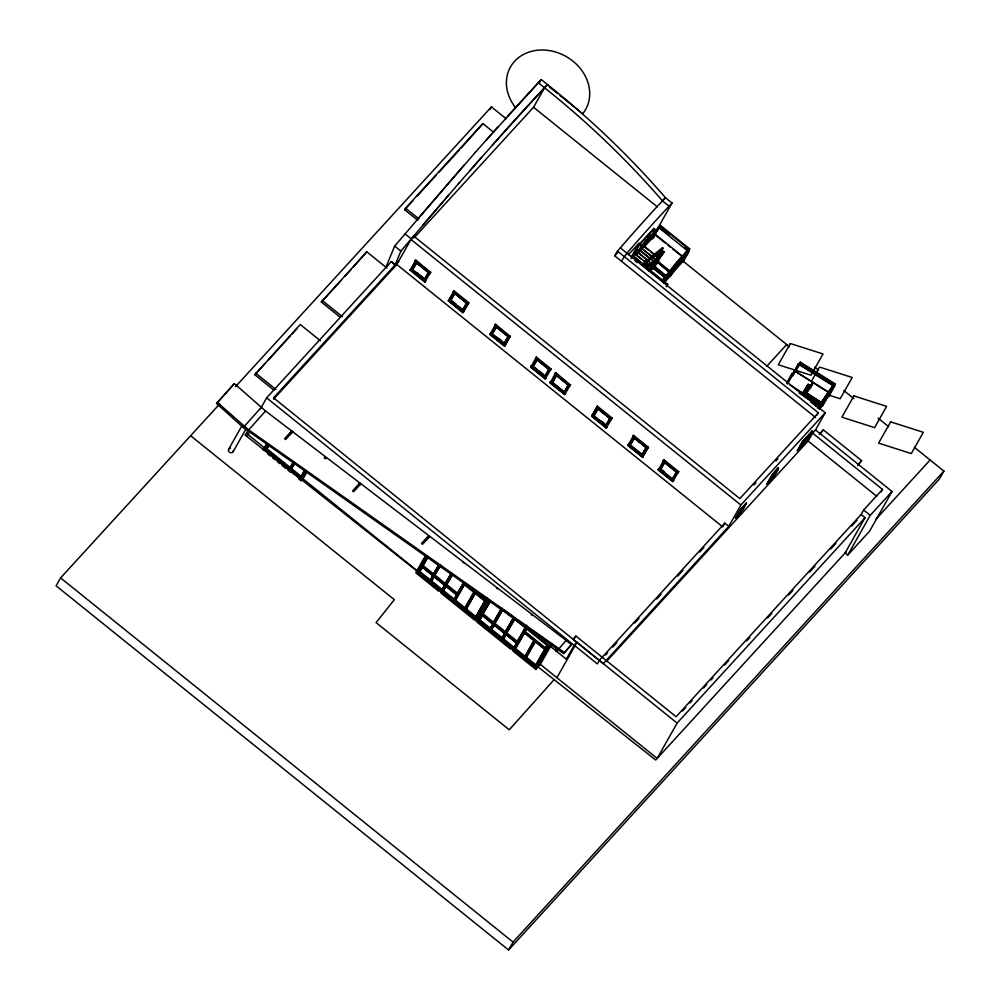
<?xml version="1.0" encoding="UTF-8"?>
<svg xmlns="http://www.w3.org/2000/svg" width="1000" height="1000" viewBox="0 0 1000 1000"><rect width="100%" height="100%" fill="white"/><g stroke="black" fill="none" stroke-linecap="round" stroke-linejoin="round"><path stroke-width="1.5" d="M464.375 164.812L394.65 246.088L385.95 267.1L388.013 264.85M448.425 195.312L400.875 251.088L395.1 265.025L391.275 261.6L395.238 264.788L393.125 268.5M801.162 365.288L834.038 385.725L835.1 383.837L800.225 362.15L792.288 374.475L791.675 375.662L792.362 376.087L799.312 363.638L798.112 364.05L799.013 364.1M219.65 404.012L60.587 577.9L56.1 585.812L508.575 950L939.412 479L943.9 471.087L914.325 447.287M216.562 403.5L234.363 383.6L265.562 411.012L566.125 640.413L571.325 644.6L570.65 645.788L563.538 653.55L243.325 427.525L216.562 403.5L234.363 383.6M273.825 390.062L254.812 374.762L300.225 324.513L320.425 340.775M228.6 449.363L241.962 425.737M243.325 427.525L261.188 407.488M233.175 451.613L246.55 427.987M247.763 430.913L265.562 411.012M275.637 456.8L246.537 433.375L248 430.788M260.438 408.812L266.637 397.85L391.275 261.6M340.35 317.337L321.337 302.038L366.75 251.788L386.95 268.05M366.75 251.788L353.438 266.95M262.962 450.112L266.663 443.562M268.087 444.775L265.225 449.837L300.863 478.537L300.375 479.075L264.725 450.375L268.312 444.038M293.412 462.5L289.475 468.787L266.1 449.975L268.312 446.062M266.1 449.975L269.3 444.988M417.812 220.312L404.663 209.725L405.562 208.137L482.887 123.612L493.65 132.275M273.525 399.25L396.775 264.513L411.275 238.888L405.062 233.875M412.55 238.625L413.888 236.25L739.837 498.6L818.325 412.8L617.425 251.088L620.35 247.875A227.6 23.2 -51.2 0 1 665.462 197.712L672.062 203.025L655.987 231.425L652.887 234.825M489.938 109.537L491.425 106.9L506.025 118.65M482.887 123.612L461.087 148.038M289.475 468.787L293.163 462.262M294.212 462.113L289.425 470.25M304.413 471.238L300.438 477.612L290.8 469.85L294.575 463.175M290.8 469.85L294.8 463.438M425.325 281.038L425.1 281.7L410.412 269.513L425.238 281.45M415.238 260.988L415.9 260.138L430.562 272.375L430.062 272.925L415.238 260.988L415.9 260.138M425.737 280.9L424.787 282L410.288 270.325L410.688 269.625M410.825 269.375L415.65 260.85M410.288 270.325L410.938 269.35M410.438 269.9L415.737 260.45M410.775 269.212L411.712 270.075L416.45 262.625M411.712 270.075L416.637 262.425L428.787 272.2L424.4 279.825L425.6 281.15M428.5 272.162L424.462 279.3L412.738 269.862L416.775 262.725M300.438 477.612L304.175 470.988M300.375 479.075L305.5 470.012M306.438 471.75L301.25 480.925L298.863 479M302.712 479.325L307.162 471.463M424.45 280.325L428.725 272.762L415.988 262.512M424.688 280.062L428.188 273.875M424.787 282L430.562 272.375M538.987 83.625L541.275 79.575L547.5 84.575A471.3 247.213 42.5 0 1 665.462 197.712L662.537 200.925A471.3 247.213 42.5 0 0 544.562 87.788L538.35 82.775L541.275 79.575L486.175 140.125M414.338 237.575L533.55 107.25L544.562 87.788L547.5 84.575A564.113 57.512 -51.2 0 0 504.075 132.062L469.988 170.525M463.225 312.387L448.537 300.2L463.375 312.137M453.363 291.675L454.025 290.837L468.862 302.762L468.188 303.612L453.363 291.675L468.363 303.312M468.862 302.762L462.912 312.688L448.413 301.012L448.812 300.312M448.963 300.062L453.775 291.537M454.025 290.837L453.525 291.812M448.413 301.012L449.062 300.038M448.562 300.587L453.4 292.375L467.9 304.037M448.9 299.913L449.837 300.775L454.325 293.587M449.837 300.775L454.762 293.113L463.113 300.012M454.9 293.412L450.863 300.55L462.9 309.65M462.587 309.988L466.625 302.85M463.862 311.588L462.525 310.512L466.912 302.887L466.475 303.363M462.575 311.025L466.725 303.1M462.912 312.688L463.312 311.975M463.45 311.725L468.275 303.2M463.562 311.712L463.162 312.413L448.663 300.75M510.25 336.525L495.588 324.288L495.087 324.825L509.75 337.062L510.25 336.525L504.787 345.838L490.1 333.65L504.925 345.588M490.125 334.038C491.688 333.975 494.225 330.075 496.138 326.775M494.925 325.125L495.588 324.288M505.425 345.037L504.475 346.138L489.975 334.462L495.412 324.588M491.4 334.225L495.675 326.65L508.413 336.9M491.65 333.95L496.325 326.562L495.887 327.038M496.463 326.863L492.413 334L504.462 343.1M504.15 343.438L508.188 336.3M504.125 344.475L508.275 336.55L504.125 344.475L505.288 345.288M504.087 343.963L508.462 336.337L502.388 331.45M504.475 346.138L504.862 345.425M505.112 345.163L504.712 345.863L489.975 334.462M530.725 366.712L545.55 378.65L530.725 366.712L531.362 365.913L530.887 366.85M535.688 357.938L550.513 369.875L535.688 357.938L536.35 357.1L551.188 369.025L550.35 369.738M531.362 365.913L532.163 367.038L536.362 359.613M536.35 357.1L530.737 367.275L545.237 378.95L546.188 377.85L545.388 378.512M425.4 555.812L415.788 572.8L438.6 591.163M532.163 367.038L536.438 359.462L549.175 369.712M532.413 366.763L536.65 359.85M418 569.888L419.475 567.275M420.962 564.663L425.387 556.812M532.7 367L537.087 359.375M545.225 375.913L533.188 366.812L537.225 359.675M427.438 555.925L421.4 566.613L457.062 595.312L463.825 583.7L485.562 601.188L474.963 619.263L417.562 573.062L426.95 556.462M417.562 573.062L421.887 566.075L424.25 567.987M419.425 572.137L422.812 566.475L419.425 572.137L429.938 580.6L432.837 575.462L422.287 566.75L428.025 556.6M422.287 566.75L427.562 558.062M544.913 376.25L548.95 369.113M544.9 377.287L549.05 369.363L544.9 377.287L546.188 377.85M438.537 565.05L432.8 575.212L438.8 565.25M544.85 376.775L549.237 369.15L538.3 360.35M429.938 580.6L432.6 576.213M439.275 565.45L433.225 576.138L433.725 575.6L436.087 577.5M433.725 575.6L429.387 582.587M815.638 417.55L614.738 255.837L617.425 251.088M545.237 378.95L550.85 369.2M434.15 576.525L431.25 581.663L441.763 590.125L444.675 584.987L434.113 576.275L439.862 566.112M431.25 581.663L434.65 575.988L440.487 580.7M434.113 576.275L440.838 565.05M550.112 382.325L564.95 394.263L550.112 382.325L550.763 381.525L550.288 382.463M555.087 373.55L555.75 372.7L570.413 384.938L569.913 385.487L555.087 373.55L555.75 372.7M550.763 381.525C552.688 386.225 561.55 362.925 551.8 382.375M565.175 393.6L564.625 394.55L550.138 382.887L555.575 373.013M551.55 382.638L555.837 375.075L568.575 385.325M552.1 382.612L556.475 374.988L556.05 375.462M621.325 261.137L626.95 253.188A227.6 23.2 -51.2 0 1 672.062 203.025M451.087 573.312L444.625 584.738L450.637 574.775M441.763 590.125L444.438 585.737M451.863 573.65L441.225 592.112M631.225 257.038L639.2 242.963L628.413 254.75M445.988 586.05L443.088 591.175L453.762 599.775L456.662 594.65L445.95 585.8L452.413 574.375M443.088 591.175L445.75 586.8M445.95 585.8L452.675 574.575M634.375 253.35L639.612 244.1L653.962 228.412L655.938 230.012L650.713 239.262L636.362 254.95L634.375 253.35L635.037 252.638M634.712 253.762L648.8 264.55L646.712 266.975M644.6 239.925L646.05 237.375M636.362 254.95L641.587 245.7L655.938 230.012M641.612 248.275L655.487 259.45L643.925 250.138M649.963 235.037L648.525 237.587L650.5 239.188L637.463 253.438L641.8 245.775L654.837 231.513L654.175 230.987L654.837 230.275M652.463 231.062L653.962 228.412M644.675 245.55L646.175 242.887M644.562 246.438L655.375 234.475L684.663 258.038L682.812 261.312L664.05 283.025M650.5 239.188L654.837 231.513M566 382.837L556.613 375.288L552.575 382.425L564.312 391.863L568.35 384.725M650.075 240.263L653.388 236.775M565.588 393.462L564.25 392.388L568.625 384.762L568.188 385.238M564.288 392.887L568.438 384.975M658.512 226.812L659.312 226.9L652.775 238.137L652.412 237.3L655.938 231.062M652.412 237.3L654.987 233.05M654 236.287L659.312 226.9M564.625 394.55L570.413 384.938M687.675 250.925L658.962 227.812L660.025 225.925L688.737 249.037L662.975 280.038M569.913 385.487L555.25 373.25M654.688 235.35L655.375 234.475M658.962 227.812L660.487 225.425L689.775 248.988L662.6 281.7M454.975 597.962L456.425 595.388M457.6 593.325L463.65 582.625L456.625 594.388L457.6 593.325L446.925 584.725M463.825 583.7L453.225 601.775M643.95 266.625L647.425 260.8L647.788 261.65L644.975 266.613M455.087 600.837L464.263 584.625L473.8 592.312L464.637 608.525L455.087 600.837L464.75 584.087L467.137 586.013M644.425 266.112L646.675 262.125M645.212 265.887L647.788 261.65M650.713 263.288L649.688 265.087L653.4 260.9L639.525 249.725M650.888 263.1L638.387 252.488M651.425 262.775L652.013 263.25L653.025 261.438L652.45 260.975M648.55 266L654.35 261.375L655.325 259.613L654.75 259.15M654.112 262.175L661.338 249.725L661.7 250.575L654.9 262.275L654.112 262.175L655.362 261.762L654.9 262.275M655.325 260.35L662.463 247.775L663.037 248.238L656.075 260.512L671.338 272.75M671.637 273.512L657.4 262.2L652.837 268.012L664.4 277.312M662.862 252.362L655.65 264.812L655.275 263.962L661.612 252.775L662.862 252.362L656.112 264.3L655.75 263.45L662.075 252.262M655.612 264.15L653.763 266.312L667.638 277.475L671.175 273.612L670.6 273.15L671.612 271.35M657.4 262.2L671.062 273.738M649.75 269.25L663.512 251.363L664.087 251.838L662.812 254.1L649.362 270.925M657.875 262.913L658.9 261.112M464.637 608.525L474.3 591.775L473.8 592.312M474.688 592.438L464.087 610.525M465.95 609.587L475.125 593.375L484.675 601.05L475.5 617.275L465.95 609.587L475.613 592.837M464.7 583.825L485.125 600.262L486.287 598.188M666.712 279.175L671.275 273.363M475.5 617.275L484.4 601.875M485.125 600.262L486.788 597.663M474.963 619.263L486.675 598.562M669.513 275.975L676.737 263.525L677.1 264.375L670.775 275.55L669.513 275.975L676.737 263.525M670.3 276.062L677.1 264.375M606.5 427.713L591.812 415.525L606.65 427.45M596.638 407L597.312 406.15L612.137 418.088L611.462 418.938L596.638 407L611.638 418.638M475.825 621.125L488.387 598.9M606.337 427.575L607.137 426.912L606.188 428L591.688 416.337L592.087 415.637M592.238 415.387L597.05 406.863M597.312 406.15L591.838 415.913M591.688 416.337L592.337 415.363M592.175 415.225L593.112 416.087L597.85 408.638M666.325 286.725L667.725 284.25L642.837 264.45M547.675 645.8L534.987 667.588L477.587 621.388L489.25 600.775M593.112 416.087L598.038 408.438L597.6 408.913M489.738 600.237L481.425 614.925L517.087 643.637L517.575 643.1L510.375 637.3M477.587 621.388L481.912 614.388L480.938 615.462M609.9 418.175L605.862 425.312L594.138 415.875L598.175 408.738M681.975 261.812L688.5 250.575L688.875 251.425L683.225 261.4L681.975 261.812L688.5 250.575M482.35 615.325L479.45 620.45L489.963 628.913L492.863 623.787L482.312 615.062L490.213 601.1M479.45 620.45L482.113 616.062M482.312 615.062L490.462 601.3M682.763 261.9L688.875 251.425M501.438 608.3L492.825 623.525L501.7 608.5M489.963 628.913L492.625 624.525M493.263 624.45L502.325 608.425L501.838 608.962L547.4 645.638L534.987 667.588M493.75 623.913L489.425 630.913M607.137 426.912L605.8 425.838L610.188 418.212L599.25 409.412M605.85 426.337L610.125 418.775L597.4 408.525M606.1 426.075L610 418.413M497.013 626.188L494.675 624.312L491.287 629.975L501.8 638.438L504.7 633.312L494.137 624.587L502.762 609.362L510.938 615.938M491.287 629.975L494.675 624.312M494.137 624.587L503.025 609.562M606.188 428L612.137 418.088M513.275 617.825L504.65 633.05L513.538 618.025M501.8 638.438L504.462 634.05M507.975 635.375L505.575 633.438L501.25 640.438M506.5 633.837L503.113 639.5L513.787 648.088L516.688 642.962L505.975 634.113L514.587 618.888L525.262 627.475L516.65 642.7L525.6 627.537M503.113 639.5L505.775 635.112M505.975 634.113L514.85 619.087M642.788 456.912L628.1 444.725L642.925 456.662M628.125 445.112C629.675 445.05 632.225 441.15 634.138 437.837M632.925 436.2L633.587 435.363L648.413 447.287L647.75 448.137L632.925 436.2L647.925 447.837M633.587 435.363L627.975 445.538L642.463 457.212L648.413 447.287M513.787 648.088L516.462 643.713M517.087 643.637L526.15 627.612L525.662 628.15M629.4 445.3L633.675 437.725L646.413 447.975M525.938 628.312L513.25 650.088M629.637 445.025L634.312 437.638L633.888 438.113M634.462 437.938L630.413 445.075L642.15 454.513L646.188 447.375M515.112 649.15L524.775 632.4L515.112 649.15L524.663 656.838L525.15 656.3L515.6 648.612M547.4 644.938L545.15 648.575L524.738 632.15L527.075 628M524.738 632.15L526.975 628.5M524.663 656.838L534.325 640.088L528.35 635.288M525.913 654.95L534.325 640.088M534.712 640.763L524.113 658.838M525.975 657.9L535.15 641.688L544.7 649.375L535.525 665.588L525.975 657.9L535.638 641.15L545.188 648.838L535.525 665.588M642.125 455.55L646.275 447.625L642.125 455.55L643.425 456.112M642.087 455.037L646.462 447.413L640.387 442.525M642.463 457.212L642.862 456.5M643.012 456.25L647.825 447.725M643.112 456.238L642.712 456.938L627.975 445.538M545.15 648.575L547.5 644.438M513.038 651.075L535.862 669.438L550.638 644.312L538.625 634.637M550.638 644.312L535.862 669.438M537.475 667.55L540.363 664.4L551.888 644.05M557.875 650.362L556.9 651.425L555.85 650.575L557.225 648.15M658.3 469.4L659.112 468.738L658.3 469.4L673.125 481.337L658.312 469.963L672.812 481.625L673.35 480.675M678.763 471.712L678.088 472.562L663.438 460.325L663.938 459.775L678.763 471.712L677.925 472.425M658.938 468.6L673.763 480.538M663.263 460.625L663.938 459.775M658.312 469.963L663.675 460.487M556.9 651.425L558.275 649M659.737 469.712L664.225 462.537M558.35 649.375L566.125 640.413M660.275 469.688L664.663 462.062L673.012 468.963M676.838 471.463L672.487 478.938L660.763 469.5L664.8 462.362M563.538 653.55L571.325 644.6M573.875 639.513L575.85 636.025L676.1 716.725L861.112 514.475L863.612 510.05L882.5 489.4L812.588 433.125L815.525 429.925L825.225 412.775L620.35 247.875M551.688 643.737L549.763 645.837L566.3 659.15L574.125 645.337L577.05 642.125L556.9 677.712M672.425 479.462L676.812 471.838L676.375 472.312M672.475 479.963L676.75 472.4L664.025 462.15M672.725 479.7L676.625 472.05M672.812 481.625L678.425 471.887M786.787 382.688L792.025 373.5L792.925 373.55L787.312 383.4M787.45 384.05L798.413 363.587M821.975 405.425L822.887 405.487L829.987 392.887L795.113 371.2L828.475 392.463M799.163 364.038L800.225 362.15M398.888 260.8L273.538 397.825L603.3 663.6L728.787 526.337L724.825 523.15L722.725 526.875L396.775 264.513M802.087 394.288L808.162 384.25L808.85 384.675L803.025 394.938M728.787 526.337L740.863 505L825.225 412.775M804.237 394.375L808.763 386.45L808.288 385.65L808.462 386.912M811.25 381.662L819.513 367.05L852.212 377.488L840.188 398.75L828.888 395.138M805.95 391.425L808.763 386.45M804.737 394.3L809.963 385.138L810.863 385.188L805.25 394.963L821.775 405.238M804.338 395.087L809.963 385.138M735.537 518.175L740.575 509.263L746.3 503L741.475 512.1L735.537 518.175L741.225 511.788M735.75 518.35L740.8 509.438M820.325 402.175L806.562 393.1L823.088 403.375L821.862 405.538L821.175 405.112M811.75 383.925L810.475 386.188L811.162 386.625L812.438 384.363L811.75 383.925L804.05 394.35L804.737 394.775L812.438 384.363M736.025 517.475L740.825 509.562L746.525 503.175M736.25 517.65L741.45 511.975L746.3 503M767.525 483.212C769.362 477.8 786.812 455.037 773.462 477.125C755.188 496.725 779.412 470.962 778.3 468.025M767.738 483.387L772.788 474.462L778.512 468.2M768.025 482.512L772.575 474.288M768.238 482.688C771.55 480.412 786.3 458.488 772.6 474.425M508.575 950L513.05 942.087L943.9 471.087M804.362 396.075L820.888 406.337L819.587 408.612L823.088 403.375M820.688 407.125L821.988 404.862L805.462 394.588M816.988 415.175L818.325 412.8M827.837 396.613L834.812 384.3L800.625 363.05L799.55 364.925L833.737 386.188M797.725 450.9L802.4 441.688L812.237 430.913L807.575 440.138L797.35 450.6L802.638 441.587L811.55 431.825L807.35 440.225L798.037 449.688M798.413 450L802.987 441.9L811.925 432.125M827.887 396.413L828.787 396.463L834.725 386.037L834.25 385.225M812.237 430.913L807.35 440.225M606.312 661.637L808.112 441.037L812.588 433.125M857.712 465.55L861.637 460.65L823.35 429.837L820.438 433.625M861.112 514.475L865.075 517.663L677.125 723.112L657.163 758.413L540.363 664.4M865.075 517.663L845.1 552.95L847.738 555.075L869.562 531.225L892.025 491.5L815.525 429.925M881.012 492.038L882.5 489.4M847.738 555.075L870.212 515.363L892.025 491.5M818.363 406.763L834.125 383.875L818.363 406.763L819.05 407.2L827.938 395.188L835.1 383.837M819.05 407.2L829.45 392.612L827.938 395.188M827.25 394.762L828.763 392.175M787.575 382.3L792.288 374.475L792.975 374.9M801.762 394.613L808.162 384.25M802.45 395.05L808.85 384.675M802.775 394.725L807.562 386.95L806.875 386.512M792.025 373.5L792.625 374.012M792.475 374.025L793.25 374.363M787.288 383.35L795.113 371.2M792.362 376.087L800.913 362.587M810.863 385.188L809.663 385.6M817.387 408.062L819.887 404.188L820.575 404.613L818.9 407.2M819.225 408.975L820.888 406.337M821.862 405.538L829.987 392.887M828.138 396.15L819.887 408.6M834.725 386.037L833.95 385.688M822.887 405.487L822.275 404.975M828.787 396.463L828.175 395.962M804.3 394.538L809.587 387.388M804.1 396.163L811.162 386.625M819.2 408.162L820.975 405.763L821.663 406.188L828.487 393.988L828.962 394.787L828.2 394.45M648.15 270.587L663.512 251.363M648.725 271.062L664.087 251.838M653.025 268.288L656.825 263.538M653.6 268.762L655.5 266.388M662.362 280.138L676.75 262.137L689.2 248.525M662.95 280.6L677.337 262.6L689.775 248.988M664.412 281.375L673.012 270.925M416.925 219.85L475.325 152.363M423.15 224.85L459.562 182.475M458.4 183.812L481.55 157.375M475.25 152.45L497.863 127.062M554.125 679.638L509.263 729.8L376.087 622.6L394.325 599.688L190.625 435.737M248.188 431.525L245.062 434.988L417.312 571.337M246.838 435.962L248.925 433.65M507.5 116.363L538.413 82.662M235.45 386.737L491.425 106.9M404.663 209.725L413.025 200.588M417.2 196.012L436.012 175.45M439.15 172.025L459 150.325M254.812 374.762L265.163 363.438M268.275 360.05L290.012 336.275M292.087 334.012L297.262 328.35M321.337 302.038L341.012 280.538M345.15 276L351.362 269.212M413.888 236.25L410.95 239.462L740.863 505M246.537 433.375L248.637 431.087M415.275 261.688L429.762 273.35M410.275 269.762L411.075 269.1M412.25 270.05L424.4 279.825M429.9 272.787L430.737 272.075M454.288 293.087L466.85 303.45M448.4 300.45L449.212 299.788M450.375 300.738L462.525 310.512M324.175 458L325.15 456.938L326.213 457.788L325.238 458.85M463.062 312.25L463.7 311.45M494.963 325.825L509.45 337.488M489.963 333.9L490.6 333.1M491.938 334.188L504.275 343.762M509.588 336.925L510.412 336.213M505.262 344.9L509.825 336.65L495.087 324.825M614.738 255.837L617.863 252.413M652.862 229.925L639.825 244.175L635.475 251.85L637.562 249.575M535.725 358.638L550.225 370.3M656.875 229.375L660.487 225.425M631.125 258.612L636.312 252.95M649.837 238.65L650.5 237.938M652.362 239L654.3 236.875M642.712 265.312L646.363 260.587L662.463 247.775M643.413 264.925L646.938 261.062L663.037 248.238M643.363 265.688L646.938 261.062L646.363 260.587L642.362 264.962L667.138 284.9L667.725 284.25M550.513 369.875L551.188 369.025M646.237 267.35L648.8 264.55M651.1 262.725L647.375 266.938L648.388 265.138L647.812 264.675M652.262 261.875L653.925 260.05M652.013 263.25L655.7 259.062M654.587 260.975L658.012 257.238L644.137 246.075M555.125 374.25L569.612 385.913M550.138 382.887L564.875 394.288M684.663 258.038L671.55 272.362L656.325 260.113M673.85 270.012L684.45 258.425M663.475 282.725L666.925 278.8L653.05 267.638L651.05 269.962L652.938 267.9L653.525 268.363L654.538 266.562L653.962 266.1M569.738 385.35L570.575 384.637M564.25 392.388L552.288 382.4M596.675 407.7L611.175 419.363M591.675 415.775L592.487 415.112M593.65 416.062L605.8 425.838M453.762 599.775L454.25 599.237L443.575 590.65M632.962 436.9L647.45 448.562M627.962 444.975L628.6 444.175M484.575 602.263L485.562 601.188M629.938 445.262L642.275 454.837M642.613 456.775L643.263 455.975M513.663 618.488L514.15 617.95L505.087 633.975L505.575 633.438M663.438 460.763L663.763 460.087M663.3 461.325L677.8 472.987M526.75 625.3L525.763 626.362L524.712 625.513M522.7 632.013L523.675 630.95M523.362 632.55L523.85 632.013L545.588 649.513L544.612 650.575M766.85 366.2L786.675 344.538M555.85 650.575L556.825 649.513M575.85 636.025L572.962 639.175L677.125 723.112M566.3 659.15L569.188 656M753.9 485.05L755.987 482.762M775.875 461.025L777.962 458.738M724.825 523.15L599.487 660.175L597.375 663.9L574.587 645.562M605.5 655.025L607.587 652.738M612.825 647.013L617.013 642.438M634.8 622.987L638.987 618.413M656.787 598.962L660.975 594.375M677.712 576.075L682.95 570.35M699.7 552.038L703.888 547.463M740.612 509.387L746.025 503.875L741.225 511.8M802.775 441.987L812.613 431.225M797.35 450.6L807.575 440.138M819.312 434.25L823.35 429.837M857.6 465.062L861.637 460.65M682.537 711.012L685.7 707.562M689.9 702.975L692 700.675M703.562 688.037L706.712 684.587M710.913 679.987L713.025 677.7M724.575 665.062L728.787 660.462M746.65 640.925L749.8 637.487M767.675 617.95L771.875 613.35M788.688 594.975L792.9 590.375M809.712 571.987L814.963 566.25M830.725 549.012L835.987 543.275M851.75 526.038L857 520.288M846.475 551.45L655.688 760.025L537.025 666.1M875.875 519.312L930.125 460M661.188 250.037L644.6 263.25L645.175 263.712L661.762 250.5M646.812 268.3L654.925 261.837M658.05 227.325L658.838 227.413M661.612 252.775L662.4 252.862M682.438 261.3L683.225 261.4M669.975 275.462L670.775 275.55M806.363 393.462L807.05 393.888M822.188 403.3L822.875 403.725M789.862 384.95L804.075 393.787M794.825 388.537L802.575 393.363M798.988 393.025L801.525 394.613M804.15 396.45L816.862 404.35M810.888 402.3L819.575 408.2L814.488 405.037M466.175 610.013L474.725 616.775M549.288 86.875L557.638 93.588M560.013 95.5L582.65 113.725L584.475 111.4A43.188 36.5 29.5 0 0 572.875 61.1A43.188 36.5 29.5 0 0 518.112 57.987A43.188 36.5 29.5 0 0 515.425 107.463M662.537 200.925L669.125 206.225M533.55 107.25L657.375 206.912M659.425 227.3L669 235.012M684.55 247.525L686.938 249.45M655.163 234.85L665.7 243.337M668.05 245.212L670.387 247.1M672.725 248.988L682.1 256.537M683.4 258.463L683.975 258.925L682.35 261.825L681.762 261.35M682.087 260.35L789.425 346.75M814.638 367.038L818.612 370.25M843.812 390.525L853.888 398.638M878.213 418.225L888.787 426.737M646.637 236.725L648.612 238.325L643.688 246.637L641.712 245.037M645.075 247.375L648.55 250.175M650.863 252.037L656.637 256.688M639.612 244.1L641.587 245.7M639.312 250.113L649.725 258.488M638.175 252.862L647.412 260.312M653.988 265.938L667.85 277.1M667.837 277.262L667.262 276.8L666.237 278.6L666.812 279.075M637.025 255.625L641.65 259.35M643.962 261.212L648.587 264.925M632.625 255.212L646.287 266.762L642.812 263.962M633.562 256.525L640.5 262.113M634.95 260.763L637.263 262.625M808.112 441.037L876.825 496.337M863.612 510.05L870.212 515.363M405.562 208.137L418.713 218.725M415.412 260.688L430.238 272.625M663.438 460.325L678.263 472.262M497.537 327.537L499.975 329.688M635.538 438.612L637.975 440.763M394.65 246.088L400.875 251.088M416.562 272.35L423.6 278.012M452.35 301.15L455.863 303.988M498.587 338.375L500.938 340.262M534.663 367.413L537.013 369.3M539.362 371.188L542.875 374.025M601.487 421.2L605 424.025M662.25 470.1L664.587 471.987M532.888 366.788L545.037 376.575M658.438 469.15L673.275 481.087M410.538 270.062L425.037 281.725M532.2 367.975L545.487 378.675M591.938 416.062L606.438 427.738M322.238 300.45L342.438 316.712M255.712 373.175L275.912 389.438M266.637 397.85L574.125 645.337M531.237 614.625L532.3 615.475M496.575 588L497.638 588.85M462.975 562.212L464.025 563.062M427.688 536.712L428.738 537.562M358.713 484.188L359.762 485.037M290.7 431.975L291.762 432.825M564.212 652.362L248.438 429.725L217.237 402.312M289.988 432.912L291.05 433.762M508.338 613.05L510.737 614.987M515.55 618.85L549.163 645.913M504.688 610.337L512.975 617M498.288 606.112L500.65 608.013M466.325 584.212L485.613 599.725M525.225 631.613L545.638 648.05M476.812 593.8L480.387 596.675M482.775 598.6L485.163 600.525M524.288 632.938L533.837 640.625M423.263 565.675L433.775 574.138M435.087 575.2L445.6 583.663M483.288 614L493.8 622.45M495.125 623.513L505.637 631.975M506.95 633.038L517.625 641.637M428.65 571.175L433.325 574.938M453.6 591.25L455.962 593.162M484.012 615.725L486.35 617.612M499.35 628.075L501.688 629.95M510.062 636.7L512.438 638.612M438.45 579.412L450.35 588.987M484.288 616.3L491.388 622.013M499.663 628.675L502.025 630.588M419.913 571.6L430.425 580.062M431.737 581.125L442.25 589.587M455.575 600.3L465.125 607.987M466.438 609.05L475.988 616.737M479.938 619.913L490.45 628.375M491.775 629.438L502.287 637.9M503.6 638.962L514.275 647.562M526.462 657.362L536.013 665.05M267.087 448.913L290.45 467.725M291.775 468.787L301.413 476.538M278.062 458.75L286.537 465.575M302.3 478.263L422.312 574.862M425.95 577.788L428.375 579.738M465.962 609.987L469.6 612.913M472.013 614.862L474.438 616.812M518.088 651.95L520.513 653.9M418.537 572L475.938 618.2M478.562 620.312L535.962 666.513M441.012 593.088L474.625 620.15M477.025 622.075L510.637 649.137M267.75 453.963L270.138 455.887M272.538 457.812L274.925 459.738M277.325 461.662L279.713 463.587M282.113 465.513L285.7 468.4M288.087 470.325L290.487 472.262M60.587 577.9L513.05 942.087M819.212 408.3L818.737 407.488L818.913 408.762M688.037 251.088L688.4 251.925M676.275 264.037L676.637 264.875M660.863 250.238L661.225 251.088M652.875 236.788L653.238 237.638M646.963 261.312L647.325 262.15M245.362 427.812A2.55 2.163 29.5 0 1 242.738 426.138M233.325 450.487A2.55 2.163 29.5 0 1 231.25 452.75A2.55 2.163 29.5 0 1 228.45 450.5A2.55 2.163 29.5 0 1 230.525 448.225M492.388 145.15A554.038 56.487 -51.2 0 1 544.562 87.788M676.75 262.137L676.975 263.712L676.75 262.137M660.6 226.388L650.438 238.225L660.6 226.388M555.675 646.75L555.225 647.537L556.275 648.388L556.725 647.6L555.675 646.75M790.325 343.525L778.3 364.775L811 375.213L823.025 353.963L790.325 343.525M853.913 395.925L841.888 417.188L874.587 427.625L886.612 406.362L853.913 395.925M890.625 421.863L878.6 443.125L911.3 453.562L923.337 432.3L890.625 421.863M803.312 394.137L804.212 394.188L803.312 394.137M291.688 430.913L284.575 438.688L285.625 439.538L292.738 431.763L291.688 430.913M359.688 483.113L352.575 490.887L353.638 491.737L360.737 483.963L359.688 483.113M428.663 535.638L421.55 543.413L422.612 544.263L429.725 536.487L428.663 535.638M743.512 507.75L738.325 513.425L743.512 507.75M775.512 472.775L770.312 478.462L775.512 472.775M809.262 435.875L800.325 445.65L809.262 435.875"/></g></svg>
